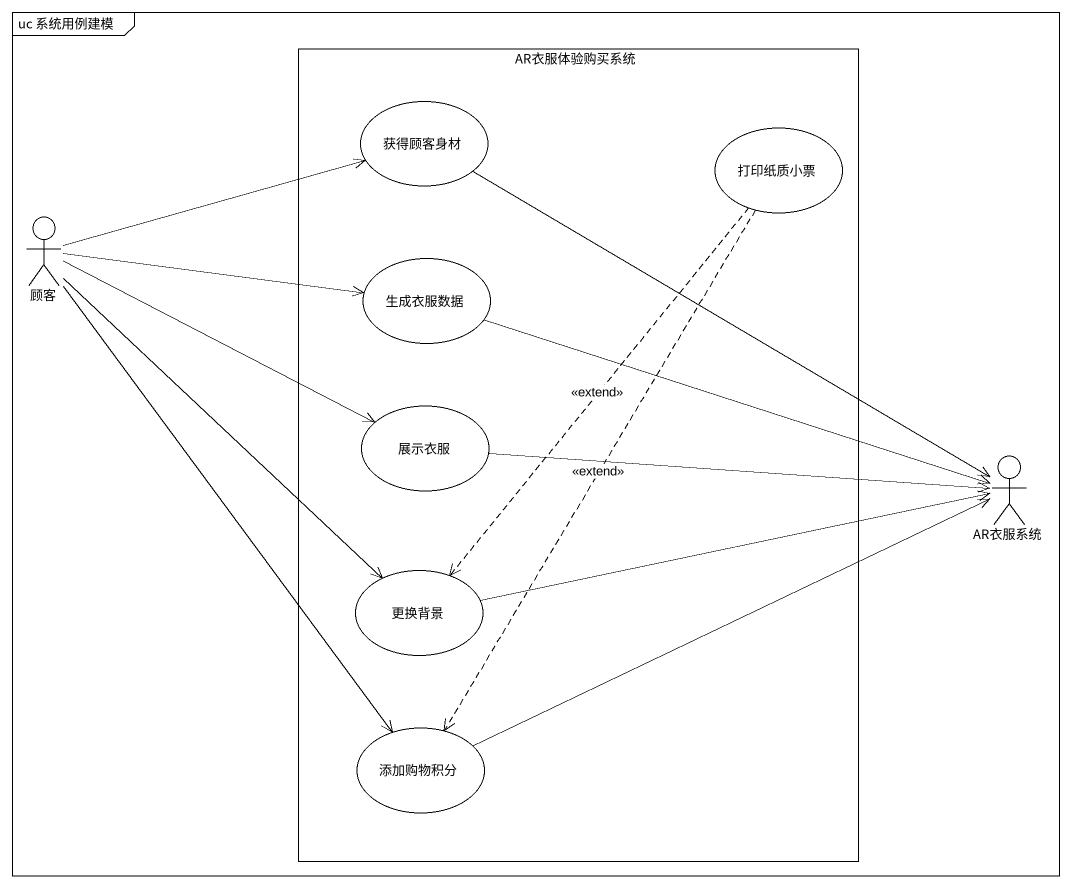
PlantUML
@startuml
mainframe uc 系统用例建模
rectangle AR衣服体验购买系统 {
  usecase 获得顾客身材
  usecase 打印纸质小票
  usecase 生成衣服数据
  usecase 展示衣服
  usecase 更换背景
  usecase 添加购物积分
}
actor 顾客
actor AR衣服系统
获得顾客身材 --> AR衣服系统
打印纸质小票 ..> 更换背景 : <<extend>>
打印纸质小票 ..> 添加购物积分 : <<extend>>
顾客 -right-> 获得顾客身材
顾客 -right-> 生成衣服数据
顾客 -right-> 展示衣服
顾客 --> 更换背景
顾客 --> 添加购物积分
生成衣服数据 -right-> AR衣服系统
展示衣服 -right-> AR衣服系统
更换背景 -right-> AR衣服系统
添加购物积分 -right-> AR衣服系统
@enduml
